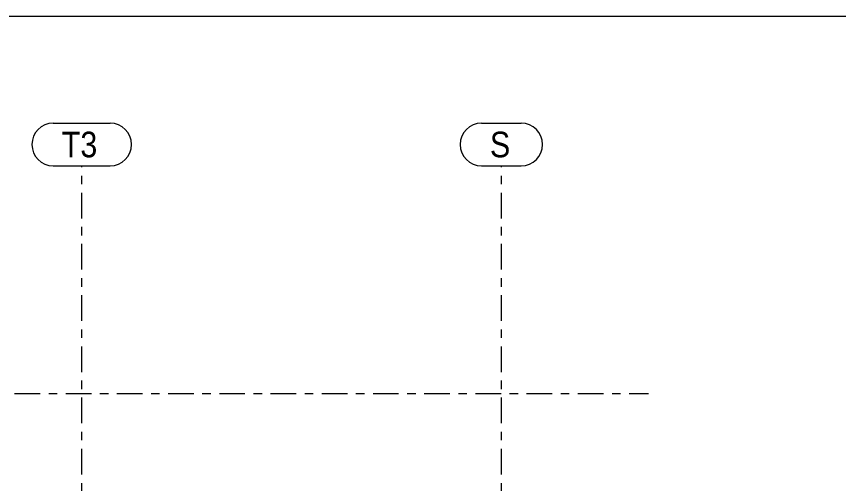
# Model space of a CAD drawing. Header units: millimetres. Extents: x -49 to 773, y -79 to 495.
# Drawn here: x 495.7 to 592, y 440.5 to 495.2 of the extents above; entities that cross this region are included whole.
import ezdxf

# ---------------------------------------------------------------- set-up
doc = ezdxf.new("R2010")
doc.units = ezdxf.units.MM
doc.linetypes.add('XKITLINE00', pattern=[0])
doc.linetypes.add('XKITLINE03', pattern=[6, 3, -1, 1, -1])
doc.layers.add('DrawingSheet', color=5, linetype='Continuous', lineweight=0)
doc.layers.add('S-grid', color=1, linetype='Continuous', lineweight=0)
doc.styles.add('ARIAL', font='ARIAL.TTF')

# ---------------------------------------------------------------- blocks, each defined once
blk = doc.blocks.new('*A395')
at = {"layer": 'DrawingSheet', "color": 5, "linetype": 'XKITLINE00', "lineweight": 0}
blk.add_line((773.263, 495.232), (-46.737, 495.232), dxfattribs=at)
blk = doc.blocks.new('*A1380')
at = {"layer": 'S-grid', "color": 1, "linetype": 'XKITLINE03', "lineweight": 0}
blk.add_line((441.464, 451.065), (569.742, 451.065), dxfattribs=at)
blk = doc.blocks.new('*A1663')
at = {"layer": 'S-grid', "color": 1, "linetype": 'XKITLINE03', "lineweight": 0}
blk.add_line((552.5, 333.575), (552.5, 477.732), dxfattribs=at)
at = {"layer": 'S-grid', "color": 3, "style": 'ARIAL', "width": 0.85}
blk.add_text('S', height=3, dxfattribs=at).set_placement((551.166, 478.732))
blk = doc.blocks.new('*A1664')
at = {"layer": 'S-grid', "color": 1, "linetype": 'XKITLINE03', "lineweight": 0}
blk.add_line((503.333, 333.575), (503.333, 477.732), dxfattribs=at)
at = {"layer": 'S-grid', "color": 3, "style": 'ARIAL', "width": 0.85}
blk.add_text('T3', height=3, dxfattribs=at).set_placement((500.999, 478.732))
blk = doc.blocks.new('*A1933')
at = {"layer": 'S-grid', "color": 1, "linetype": 'XKITLINE00', "lineweight": 0}
for p, q in [((550.166, 482.732), (554.834, 482.732)), ((550.166, 477.732), (554.834, 477.732))]:
    blk.add_line(p, q, dxfattribs=at)
for centre, start, end in [((550.166, 480.232), 90, 270), ((554.834, 480.232), 270, 90)]:
    blk.add_arc(centre, 2.5, start, end, dxfattribs=at)
blk = doc.blocks.new('*A1934')
at = {"layer": 'S-grid', "color": 1, "linetype": 'XKITLINE00', "lineweight": 0}
for p, q in [((499.999, 482.732), (506.668, 482.732)), ((499.999, 477.732), (506.668, 477.732))]:
    blk.add_line(p, q, dxfattribs=at)
for centre, start, end in [((499.999, 480.232), 90, 270), ((506.668, 480.232), 270, 90)]:
    blk.add_arc(centre, 2.5, start, end, dxfattribs=at)

msp = doc.modelspace()

# ---------------------------------------------------------------- block references
at = {"lineweight": 0}
for name in ['*A395', '*A1934', '*A1933', '*A1664', '*A1663', '*A1380']:
    msp.add_blockref(name, (0, 0), dxfattribs=at)

doc.saveas('drawing.dxf')
